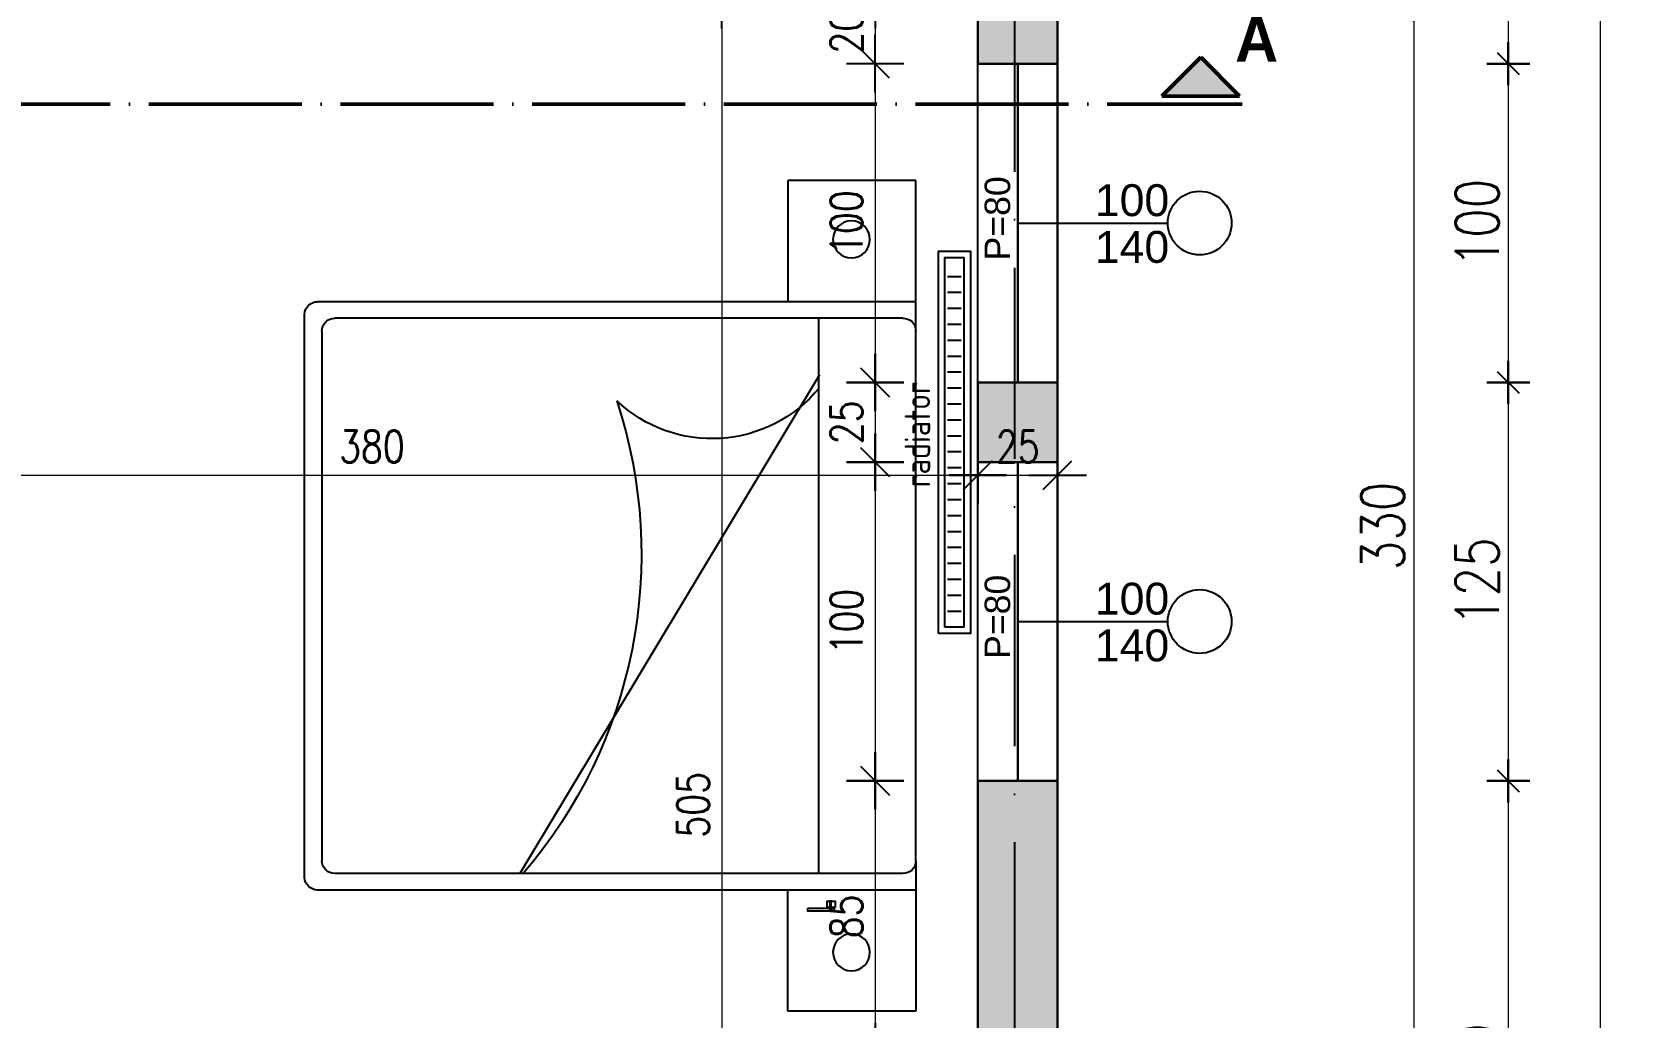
# Model space of a CAD drawing. Header units: metres. Extents: x 2674 to 33045, y -10854 to 2806.
# Drawn here: x 13778.6 to 14277.3, y 751.6 to 1060.7 of the extents above; entities that cross this region are included whole.
import ezdxf

# ---------------------------------------------------------------- set-up
doc = ezdxf.new("R2010")
doc.units = ezdxf.units.M
doc.linetypes.add('ACAD_ISO04W100', pattern=[30, 24, -3, 0, -3])
doc.linetypes.add('ACAD_ISO10W100', pattern=[18, 12, -3, 0, -3])
doc.layers.add('2d', color=7, linetype='Continuous')
doc.styles.add('_DIM Romans 0.8', font='romans.shx', dxfattribs={"width": 0.8})
doc.styles.get("Standard").update_dxf_attribs({"font": 'arial.ttf'})
doc.dimstyles.new('50 jasht', dxfattribs={"dimscale": 15, "dimtxt": 0.9, "dimasz": 0.3, "dimexe": 1.25, "dimexo": 0.625, "dimgap": 0.2, "dimtad": 1, "dimdec": 0, "dimzin": 12, "dimdsep": 46, "dimtxsty": '_DIM Romans 0.8', "dimblk": '- Kosa Crta za DIM (Mala)', "dimcen": 1, "dimse1": 1, "dimse2": 1, "dimclrd": 256, "dimclrt": 256, "dimazin": 3, "dimtfac": 1, "dimtdec": 0, "dimtix": 1, "dimtmove": 0, "dimatfit": 3, "dimfxl": 1, "dimlwd": 0, "dimarcsym": 0})
doc.dimstyles.new('50 mrena', dxfattribs={"dimscale": 10, "dimtxt": 1, "dimasz": 0.6, "dimexe": 1.25, "dimexo": 0.625, "dimgap": 0.4, "dimtad": 1, "dimdec": 0, "dimzin": 12, "dimdsep": 46, "dimtxsty": '_DIM Romans 0.8', "dimblk": '- Kosa Crta za DIM (Mala)', "dimcen": 2.5, "dimse1": 1, "dimse2": 1, "dimclrd": 256, "dimclrt": 256, "dimadec": 0, "dimazin": 3, "dimtfac": 1, "dimtdec": 0, "dimtix": 1, "dimtmove": 0, "dimatfit": 3, "dimfxl": 1, "dimlwd": 15, "dimarcsym": 0})

# ---------------------------------------------------------------- blocks, each defined once
blk = doc.blocks.new('radiator')
at = {"color": 204}
for p, q in [((-52.92, 7.12), (-52.92, 2.89)), ((-47.92, 7.12), (-47.92, 2.89)), ((-42.92, 7.12), (-42.92, 2.89)), ((-37.92, 7.12), (-37.92, 2.89)), ((-32.92, 7.12), (-32.92, 2.89)), ((-27.92, 7.12), (-27.92, 2.89)), ((-22.92, 7.12), (-22.92, 2.89)), ((-17.92, 7.12), (-17.92, 2.89)), ((-12.92, 7.12), (-12.92, 2.89)), ((-7.92, 7.12), (-7.92, 2.89)), ((-2.92, 7.12), (-2.92, 2.89)), ((2.08, 7.12), (2.08, 2.89)), ((7.08, 7.12), (7.08, 2.89)), ((12.08, 7.12), (12.08, 2.89)), ((17.08, 7.12), (17.08, 2.89)), ((22.08, 7.12), (22.08, 2.89)), ((27.08, 7.12), (27.08, 2.89)), ((32.08, 7.12), (32.08, 2.89)), ((37.08, 7.12), (37.08, 2.89)), ((42.08, 7.12), (42.08, 2.89)), ((47.08, 7.12), (47.08, 2.89)), ((52.08, 7.12), (52.08, 2.89))]:
    blk.add_line(p, q, dxfattribs=at)
blk.add_lwpolyline([(-60, 10), (60, 10), (60, 0), (-60, 0)], close=True)
blk.add_lwpolyline([(-58, 8), (58, 8), (58, 2), (-58, 2)], close=True, dxfattribs=at)
blk = doc.blocks.new('krevet dysh')
at = {"color": 252}
for p, q in [((-40.12, 130.31), (-40.12, 92.28)), ((0, 130.31), (-40.12, 130.31)), ((0, 83.08), (0, 130.31)), ((0, 92.28), (-187.61, 92.28)), ((-191.66, 88.23), (-191.66, -88.23)), ((-4.05, 87.13), (-182.18, 87.13)), ((-124.08, 87.04), (-30.15, -69.42)), ((-30.38, 87.13), (-30.38, -87.13)), ((-186.23, -83.08), (-186.23, 83.08)), ((0, 83.08), (0, -83.08)), ((0, -83.08), (0, -92.28)), ((0, -83.08), (0, -130.31)), ((-4.05, -87.13), (-182.18, -87.13)), ((-40.22, -92.28), (-187.61, -92.28)), ((-40.22, -92.28), (-40.22, -92.28)), ((0, -92.28), (-40.22, -92.28)), ((-40.12, -130.31), (-40.12, -92.28)), ((0, -130.31), (-40.12, -130.31))]:
    blk.add_line(p, q, dxfattribs=at)
for points in [[(-33.83, 97.97), (-25.58, 97.97), (-25.58, 98.95), (-33.83, 98.95)], [(-25.36, 97.73), (-27.86, 97.73), (-27.86, 95.78), (-25.36, 95.78)]]:
    blk.add_lwpolyline(points, close=True, dxfattribs=at)
for centre in [(-20.2, 111.83), (-20.2, -111.83)]:
    blk.add_circle(centre, 5.8, dxfattribs=at)
for centre, radius, start, end in [((-187.61, 88.23), 4.05, 90, 180), ((-182.18, 83.08), 4.05, 90, 180), ((-240.09, -13.08), 154.01, 341.8069, 40.5936), ((-4.05, 83.08), 4.05, 0, 90), ((-63.94, -92.8), 43.49, 39.4832, 133.3295), ((-182.18, -83.08), 4.05, 180, 270), ((-4.05, -83.08), 4.05, 270, 0), ((-4.05, -83.08), 4.05, 270, 0), ((-187.61, -88.23), 4.05, 180, 270)]:
    blk.add_arc(centre, radius, start, end, dxfattribs=at)
blk = doc.blocks.new('- Kosa Crta za DIM (Mala)')
for points in [[(0, -1.5), (0, 1.5)], [(-1.5, 0), (1.5, 0)], [(-0.75, -0.75), (0.75, 0.75)]]:
    blk.add_lwpolyline(points)
blk = doc.blocks.new('*D366')
at = {"lineweight": 0, "transparency": 16777216}
blk.add_line((14211.97, 1066.21), (14211.97, 745.21), dxfattribs=at)
at = {"layer": 'Defpoints', "color": 0, "lineweight": 0, "transparency": 16777216}
for p in [(14100.28, 1070.71), (14075.28, 740.71), (14211.97, 740.71)]:
    blk.add_point(p, dxfattribs=at)
at = {"lineweight": 0, "transparency": 16777216, "xscale": 4.5, "yscale": 4.5, "zscale": 4.5}
for p, rotation in [((14211.97, 1070.71), 90), ((14211.97, 740.71), 270)]:
    blk.add_blockref('- Kosa Crta za DIM (Mala)', p, dxfattribs=dict(at, rotation=rotation))
at = {"lineweight": 0, "transparency": 16777216, "insert": (14202.22, 905.71), "char_height": 13.5, "attachment_point": 5, "rotation": 90, "style": '_DIM Romans 0.8'}
blk.add_mtext('330', dxfattribs=at)
blk = doc.blocks.new('*D379')
at = {"lineweight": 0, "transparency": 16777216}
blk.add_line((14241.57, 1101.21), (14241.57, 1055.21), dxfattribs=at)
at = {"layer": 'Defpoints', "color": 0, "lineweight": 0, "transparency": 16777216}
for p in [(14100.28, 1105.71), (14100.28, 1050.71), (14241.57, 1050.71)]:
    blk.add_point(p, dxfattribs=at)
at = {"lineweight": 0, "transparency": 16777216, "xscale": 4.5, "yscale": 4.5, "zscale": 4.5}
for p, rotation in [((14241.57, 1105.71), 90), ((14241.57, 1050.71), 270)]:
    blk.add_blockref('- Kosa Crta za DIM (Mala)', p, dxfattribs=dict(at, rotation=rotation))
at = {"lineweight": 0, "transparency": 16777216, "insert": (14231.82, 1078.21), "char_height": 13.5, "attachment_point": 5, "rotation": 90, "style": '_DIM Romans 0.8'}
blk.add_mtext('55', dxfattribs=at)
blk = doc.blocks.new('*D380')
at = {"lineweight": 0, "transparency": 16777216}
blk.add_line((14241.57, 1046.21), (14241.57, 955.21), dxfattribs=at)
at = {"layer": 'Defpoints', "color": 0, "lineweight": 0, "transparency": 16777216}
for p in [(14100.28, 1050.71), (14100.28, 950.71), (14241.57, 950.71)]:
    blk.add_point(p, dxfattribs=at)
at = {"lineweight": 0, "transparency": 16777216, "xscale": 4.5, "yscale": 4.5, "zscale": 4.5}
for p, rotation in [((14241.57, 1050.71), 90), ((14241.57, 950.71), 270)]:
    blk.add_blockref('- Kosa Crta za DIM (Mala)', p, dxfattribs=dict(at, rotation=rotation))
at = {"lineweight": 0, "transparency": 16777216, "insert": (14231.82, 1000.71), "char_height": 13.5, "attachment_point": 5, "rotation": 90, "style": '_DIM Romans 0.8'}
blk.add_mtext('100', dxfattribs=at)
blk = doc.blocks.new('*D381')
at = {"lineweight": 0, "transparency": 16777216}
blk.add_line((14241.57, 946.21), (14241.57, 830.21), dxfattribs=at)
at = {"layer": 'Defpoints', "color": 0, "lineweight": 0, "transparency": 16777216}
for p in [(14100.28, 950.71), (14100.28, 825.71), (14241.57, 825.71)]:
    blk.add_point(p, dxfattribs=at)
at = {"lineweight": 0, "transparency": 16777216, "xscale": 4.5, "yscale": 4.5, "zscale": 4.5}
for p, rotation in [((14241.57, 950.71), 90), ((14241.57, 825.71), 270)]:
    blk.add_blockref('- Kosa Crta za DIM (Mala)', p, dxfattribs=dict(at, rotation=rotation))
at = {"lineweight": 0, "transparency": 16777216, "insert": (14231.82, 888.21), "char_height": 13.5, "attachment_point": 5, "rotation": 90, "style": '_DIM Romans 0.8'}
blk.add_mtext('125', dxfattribs=at)
blk = doc.blocks.new('*D382')
at = {"lineweight": 0, "transparency": 16777216}
blk.add_line((14241.57, 821.21), (14241.57, 650.21), dxfattribs=at)
at = {"layer": 'Defpoints', "color": 0, "lineweight": 0, "transparency": 16777216}
for p in [(14100.28, 825.71), (14100.28, 645.71), (14241.57, 645.71)]:
    blk.add_point(p, dxfattribs=at)
at = {"lineweight": 0, "transparency": 16777216, "xscale": 4.5, "yscale": 4.5, "zscale": 4.5}
for p, rotation in [((14241.57, 825.71), 90), ((14241.57, 645.71), 270)]:
    blk.add_blockref('- Kosa Crta za DIM (Mala)', p, dxfattribs=dict(at, rotation=rotation))
at = {"lineweight": 0, "transparency": 16777216, "insert": (14231.82, 735.71), "char_height": 13.5, "attachment_point": 5, "rotation": 90, "style": '_DIM Romans 0.8'}
blk.add_mtext('180', dxfattribs=at)
blk = doc.blocks.new('*D384')
at = {"lineweight": 0, "transparency": 16777216}
blk.add_line((14270.55, 545.21), (14270.55, 1871.21), dxfattribs=at)
at = {"layer": 'Defpoints', "color": 0, "lineweight": 0, "transparency": 16777216}
for p in [(14100.28, 1875.71), (14270.55, 1875.71), (13923.85, 540.71)]:
    blk.add_point(p, dxfattribs=at)
at = {"lineweight": 0, "transparency": 16777216, "xscale": 4.5, "yscale": 4.5, "zscale": 4.5}
for p, rotation in [((14270.55, 1875.71), 90), ((14270.55, 540.71), 270)]:
    blk.add_blockref('- Kosa Crta za DIM (Mala)', p, dxfattribs=dict(at, rotation=rotation))
at = {"lineweight": 0, "transparency": 16777216, "insert": (14260.8, 1208.21), "char_height": 13.5, "attachment_point": 5, "rotation": 90, "style": '_DIM Romans 0.8'}
blk.add_mtext('1335', dxfattribs=at)
blk = doc.blocks.new('*D447')
at = {"lineweight": 15, "transparency": 16777216}
for p, q in [((14043.07, 1076.71), (14043.07, 1082.71)), ((14043.07, 1070.71), (14043.07, 1050.71)), ((14043.07, 1044.71), (14043.07, 1038.71))]:
    blk.add_line(p, q, dxfattribs=at)
at = {"layer": 'Defpoints', "color": 0, "lineweight": 0, "transparency": 16777216}
for p in [(14075.28, 1070.71), (14043.07, 1050.71), (14075.28, 1050.71)]:
    blk.add_point(p, dxfattribs=at)
at = {"lineweight": 15, "transparency": 16777216, "xscale": 6, "yscale": 6, "zscale": 6}
for p, rotation in [((14043.07, 1070.71), 270), ((14043.07, 1050.71), 90)]:
    blk.add_blockref('- Kosa Crta za DIM (Mala)', p, dxfattribs=dict(at, rotation=rotation))
at = {"lineweight": 0, "transparency": 16777216, "insert": (14034.07, 1060.71), "char_height": 10, "attachment_point": 5, "rotation": 90, "style": '_DIM Romans 0.8'}
blk.add_mtext('20', dxfattribs=at)
blk = doc.blocks.new('*D448')
at = {"lineweight": 15, "transparency": 16777216}
blk.add_line((14043.07, 1044.71), (14043.07, 956.71), dxfattribs=at)
at = {"layer": 'Defpoints', "color": 0, "lineweight": 0, "transparency": 16777216}
for p in [(14075.28, 1050.71), (14043.07, 950.71), (14087.78, 950.71)]:
    blk.add_point(p, dxfattribs=at)
at = {"lineweight": 15, "transparency": 16777216, "xscale": 6, "yscale": 6, "zscale": 6}
for p, rotation in [((14043.07, 1050.71), 90), ((14043.07, 950.71), 270)]:
    blk.add_blockref('- Kosa Crta za DIM (Mala)', p, dxfattribs=dict(at, rotation=rotation))
at = {"lineweight": 0, "transparency": 16777216, "insert": (14034.07, 1000.71), "char_height": 10, "attachment_point": 5, "rotation": 90, "style": '_DIM Romans 0.8'}
blk.add_mtext('100', dxfattribs=at)
blk = doc.blocks.new('*D449')
at = {"lineweight": 15, "transparency": 16777216}
blk.add_line((14043.07, 944.71), (14043.07, 931.71), dxfattribs=at)
at = {"layer": 'Defpoints', "color": 0, "lineweight": 0, "transparency": 16777216}
for p in [(14087.78, 950.71), (14043.07, 925.71), (14087.78, 925.71)]:
    blk.add_point(p, dxfattribs=at)
at = {"lineweight": 15, "transparency": 16777216, "xscale": 6, "yscale": 6, "zscale": 6}
for p, rotation in [((14043.07, 950.71), 90), ((14043.07, 925.71), 270)]:
    blk.add_blockref('- Kosa Crta za DIM (Mala)', p, dxfattribs=dict(at, rotation=rotation))
at = {"lineweight": 0, "transparency": 16777216, "insert": (14034.07, 938.21), "char_height": 10, "attachment_point": 5, "rotation": 90, "style": '_DIM Romans 0.8'}
blk.add_mtext('25', dxfattribs=at)
blk = doc.blocks.new('*D450')
at = {"lineweight": 15, "transparency": 16777216}
blk.add_line((14043.07, 919.71), (14043.07, 831.71), dxfattribs=at)
at = {"layer": 'Defpoints', "color": 0, "lineweight": 0, "transparency": 16777216}
for p in [(14087.78, 925.71), (14043.07, 825.71), (14087.78, 825.71)]:
    blk.add_point(p, dxfattribs=at)
at = {"lineweight": 15, "transparency": 16777216, "xscale": 6, "yscale": 6, "zscale": 6}
for p, rotation in [((14043.07, 925.71), 90), ((14043.07, 825.71), 270)]:
    blk.add_blockref('- Kosa Crta za DIM (Mala)', p, dxfattribs=dict(at, rotation=rotation))
at = {"lineweight": 0, "transparency": 16777216, "insert": (14034.07, 875.71), "char_height": 10, "attachment_point": 5, "rotation": 90, "style": '_DIM Romans 0.8'}
blk.add_mtext('100', dxfattribs=at)
blk = doc.blocks.new('*D451')
at = {"lineweight": 15, "transparency": 16777216}
blk.add_line((14043.07, 819.71), (14043.07, 746.71), dxfattribs=at)
at = {"layer": 'Defpoints', "color": 0, "lineweight": 0, "transparency": 16777216}
for p in [(14087.78, 825.71), (14043.07, 740.71), (14075.28, 740.71)]:
    blk.add_point(p, dxfattribs=at)
at = {"lineweight": 15, "transparency": 16777216, "xscale": 6, "yscale": 6, "zscale": 6}
for p, rotation in [((14043.07, 825.71), 90), ((14043.07, 740.71), 270)]:
    blk.add_blockref('- Kosa Crta za DIM (Mala)', p, dxfattribs=dict(at, rotation=rotation))
at = {"lineweight": 0, "transparency": 16777216, "insert": (14034.07, 783.21), "char_height": 10, "attachment_point": 5, "rotation": 90, "style": '_DIM Romans 0.8'}
blk.add_mtext('85', dxfattribs=at)
blk = doc.blocks.new('*D456')
at = {"lineweight": 15, "transparency": 16777216}
blk.add_line((13994.97, 1064.71), (13994.97, 571.71), dxfattribs=at)
at = {"layer": 'Defpoints', "color": 0, "lineweight": 0, "transparency": 16777216}
for p in [(14075.28, 1070.71), (13924.07, 565.71), (13994.97, 565.71)]:
    blk.add_point(p, dxfattribs=at)
at = {"lineweight": 15, "transparency": 16777216, "xscale": 6, "yscale": 6, "zscale": 6}
for p, rotation in [((13994.97, 1070.71), 90), ((13994.97, 565.71), 270)]:
    blk.add_blockref('- Kosa Crta za DIM (Mala)', p, dxfattribs=dict(at, rotation=rotation))
at = {"lineweight": 0, "transparency": 16777216, "insert": (13985.97, 818.21), "char_height": 10, "attachment_point": 5, "rotation": 90, "style": '_DIM Romans 0.8'}
blk.add_mtext('505', dxfattribs=at)
blk = doc.blocks.new('*D504')
at = {"lineweight": 15, "transparency": 16777216}
blk.add_line((13701.28, 921.6), (14069.28, 921.6), dxfattribs=at)
at = {"layer": 'Defpoints', "color": 0, "lineweight": 0, "transparency": 16777216}
for p in [(14075.28, 1050.71), (13695.28, 975.71), (14075.28, 921.6)]:
    blk.add_point(p, dxfattribs=at)
at = {"lineweight": 15, "transparency": 16777216, "xscale": 6, "yscale": 6, "zscale": 6, "rotation": 180}
blk.add_blockref('- Kosa Crta za DIM (Mala)', (13695.28, 921.6), dxfattribs=at)
at = {"lineweight": 15, "transparency": 16777216, "xscale": 6, "yscale": 6, "zscale": 6}
blk.add_blockref('- Kosa Crta za DIM (Mala)', (14075.28, 921.6), dxfattribs=at)
at = {"lineweight": 0, "transparency": 16777216, "insert": (13885.28, 930.6), "char_height": 10, "attachment_point": 5, "style": '_DIM Romans 0.8'}
blk.add_mtext('380', dxfattribs=at)
blk = doc.blocks.new('*D505')
at = {"lineweight": 15, "transparency": 16777216}
blk.add_line((14081.28, 921.6), (14094.28, 921.6), dxfattribs=at)
at = {"layer": 'Defpoints', "color": 0, "lineweight": 0, "transparency": 16777216}
for p in [(14075.28, 1050.71), (14100.28, 1050.71), (14100.28, 921.6)]:
    blk.add_point(p, dxfattribs=at)
at = {"lineweight": 15, "transparency": 16777216, "xscale": 6, "yscale": 6, "zscale": 6, "rotation": 180}
blk.add_blockref('- Kosa Crta za DIM (Mala)', (14075.28, 921.6), dxfattribs=at)
at = {"lineweight": 15, "transparency": 16777216, "xscale": 6, "yscale": 6, "zscale": 6}
blk.add_blockref('- Kosa Crta za DIM (Mala)', (14100.28, 921.6), dxfattribs=at)
at = {"lineweight": 0, "transparency": 16777216, "insert": (14087.78, 930.6), "char_height": 10, "attachment_point": 5, "style": '_DIM Romans 0.8'}
blk.add_mtext('25', dxfattribs=at)

msp = doc.modelspace()

# ---------------------------------------------------------------- hatches: boundary and pattern name
at = {"lineweight": 30}
h = msp.add_hatch(color=255, dxfattribs=at)
h.paths.add_polyline_path([(14075.28, 1875.71), (13695.28, 1875.71), (13695.28, 1850.71), (14075.28, 1850.71)])
h.paths.add_polyline_path([(13465.28, 1850.71), (13670.28, 1850.71), (13670.28, 1875.71), (13415.28, 1875.71), (13415.28, 1850.71), (13440.28, 1850.71), (13440.28, 1665.71), (13430.28, 1665.71), (13430.28, 1645.71), (13440.28, 1645.71), (13440.28, 1500.71), (13430.28, 1500.71), (13430.28, 1475.71), (13530.28, 1475.71), (13530.28, 1245.71), (13555.28, 1245.71), (13555.28, 1475.71), (13670.28, 1475.71), (13670.28, 1500.71), (13465.28, 1500.71)])
h.paths.add_polyline_path([(13355.28, 1875.71), (13330.28, 1875.71), (13330.28, 1850.71), (13355.28, 1850.71)])
h.paths.add_polyline_path([(13305.28, 1875.71), (12985.28, 1875.71), (12985.28, 1850.71), (13255.28, 1850.71), (13255.28, 1590.71), (13275.28, 1590.71), (13275.28, 1645.71), (13350.28, 1645.71), (13350.28, 1665.71), (13275.28, 1665.71), (13275.28, 1850.71), (13305.28, 1850.71)])
h.paths.add_polyline_path([(12985.28, 1850.71), (12960.28, 1850.71), (12960.28, 1770.71), (12985.28, 1770.71)])
h.paths.add_polyline_path([(12985.28, 1650.71), (12960.28, 1650.71), (12960.28, 1500.71), (12985.28, 1500.71)])
h.paths.add_polyline_path([(13091.28, 1475.71), (13066.28, 1475.71), (13066.28, 1335.71), (13091.28, 1335.71)])
h.paths.add_polyline_path([(13305.28, 1500.71), (13275.28, 1500.71), (13275.28, 1510.71), (13255.28, 1510.71), (13255.28, 1500.71), (13091.28, 1500.71), (13091.28, 1475.71), (13305.28, 1475.71)])
h.paths.add_polyline_path([(13350.28, 1500.71), (13330.28, 1500.71), (13330.28, 1475.71), (13350.28, 1475.71)])
h.paths.add_polyline_path([(13730.28, 1500.71), (13695.28, 1500.71), (13695.28, 1475.71), (13730.28, 1475.71)])
h.paths.add_polyline_path([(14100.28, 1565.71), (14075.28, 1565.71), (14075.28, 1500.71), (14100.28, 1500.71)])
h.paths.add_polyline_path([(14100.28, 1690.71), (14075.28, 1690.71), (14075.28, 1665.71), (14100.28, 1665.71)])
h.paths.add_polyline_path([(14100.28, 1850.71), (14075.28, 1850.71), (14075.28, 1790.71), (14100.28, 1790.71)])
h.paths.add_polyline_path([(14100.28, 1475.71), (14075.28, 1475.71), (14075.28, 1455.71), (14100.28, 1455.71)])
h.paths.add_polyline_path([(14100.28, 1355.71), (14075.28, 1355.71), (14075.28, 1330.71), (14100.28, 1330.71)])
h.paths.add_polyline_path([(14100.28, 1230.71), (14075.28, 1230.71), (14075.28, 1205.71), (14100.28, 1205.71)])
h.paths.add_polyline_path([(14100.28, 1105.71), (14075.28, 1105.71), (14075.28, 1095.71), (14100.28, 1095.71)])
h.paths.add_polyline_path([(14075.28, 1095.71), (13695.28, 1095.71), (13695.28, 1070.71), (14075.28, 1070.71)])
h.paths.add_polyline_path([(14100.28, 1070.71), (14075.28, 1070.71), (14075.28, 1050.71), (14100.28, 1050.71)])
h.paths.add_polyline_path([(13670.28, 1095.71), (13555.28, 1095.71), (13555.28, 1155.71), (13530.28, 1155.71), (13530.28, 1068.21), (13555.28, 1068.21), (13555.28, 1070.71), (13670.28, 1070.71)])
h.paths.add_polyline_path([(13695.28, 975.71), (13555.28, 975.71), (13555.28, 978.21), (13530.28, 978.21), (13530.28, 975.71), (13435.28, 975.71), (13435.28, 950.71), (13670.28, 950.71), (13670.28, 670.71), (13695.28, 670.71)])
h.paths.add_polyline_path([(13345.28, 975.71), (13330.28, 975.71), (13330.28, 950.71), (13345.28, 950.71)])
h.paths.add_polyline_path([(13305.28, 975.71), (13295.28, 975.71), (13295.28, 950.71), (13305.28, 950.71)])
h.paths.add_polyline_path([(13205.28, 975.71), (13091.28, 975.71), (13091.28, 985.71), (13066.28, 985.71), (13066.28, 760.71), (13091.28, 760.71), (13091.28, 950.71), (13205.28, 950.71)])
h.paths.add_polyline_path([(13091.28, 1145.71), (13066.28, 1145.71), (13066.28, 1095.71), (13091.28, 1095.71)])
h.paths.add_polyline_path([(13330.28, 950.71), (13305.28, 950.71), (13305.28, 670.71), (13330.28, 670.71)])
edge = h.paths.add_edge_path()
edge.add_line((13091.28, 652.06), (13091.28, 645.71))
edge.add_line((13091.28, 645.71), (13066.28, 645.71))
edge.add_arc((13239.44, 735.95), 195.26, 207.5237, 270.959)
edge.add_line((13242.71, 540.71), (13390.28, 540.71))
edge.add_line((13390.28, 540.71), (13390.28, 565.71))
edge.add_line((13390.28, 565.71), (13330.28, 565.71))
edge.add_line((13330.28, 565.71), (13330.28, 645.71))
edge.add_line((13330.28, 645.71), (13305.28, 645.71))
edge.add_line((13305.28, 645.71), (13305.28, 565.71))
edge.add_line((13305.28, 565.71), (13242.49, 565.71))
edge.add_arc((13239.44, 735.95), 170.26, 209.518, 271.027, ccw=False)
h.paths.add_polyline_path([(13510.28, 565.71), (13485.28, 565.71), (13485.28, 540.71), (13510.28, 540.71)])
h.paths.add_polyline_path([(13695.28, 645.71), (13670.28, 645.71), (13670.28, 565.71), (13605.28, 565.71), (13605.28, 540.71), (13755.28, 540.71), (13755.28, 565.71), (13695.28, 565.71)])
edge = h.paths.add_edge_path()
edge.add_line((14100.28, 645.71), (14100.28, 825.71))
edge.add_line((14100.28, 825.71), (14075.28, 825.71))
edge.add_line((14075.28, 825.71), (14075.28, 652.06))
edge.add_arc((13927.12, 735.95), 170.26, 315.0758, 330.482, ccw=False)
edge.add_line((14047.67, 615.71), (14008.42, 615.71))
edge.add_line((14008.42, 615.71), (14008.42, 586.35))
edge.add_arc((13927.12, 735.95), 170.26, 268.973, 298.5214, ccw=False)
edge.add_line((13924.07, 565.71), (13855.28, 565.71))
edge.add_line((13855.28, 565.71), (13855.28, 540.71))
edge.add_line((13855.28, 540.71), (13923.85, 540.71))
edge.add_arc((13927.12, 735.95), 195.26, 269.041, 332.4763)
h.paths.add_polyline_path([(14075.28, 740.71), (14033.42, 740.71), (14033.42, 715.71), (14075.28, 715.71)], flags=17)
h.paths.add_polyline_path([(14100.28, 950.71), (14075.28, 950.71), (14075.28, 925.71), (14100.28, 925.71)])
at = {"lineweight": 18}
msp.add_hatch(color=15, dxfattribs=at).paths.add_polyline_path([(14132.98, 1040.56), (14157.34, 1040.56), (14145.16, 1052.73)])

# ---------------------------------------------------------------- linework, layer by layer
at = {"color": 124, "linetype": 'ACAD_ISO10W100', "lineweight": 25, "ltscale": 5}
msp.add_line((14086.78, 2067.9), (14086.78, 597), dxfattribs=at)
for p, q in [((14075.28, 652.06), (14075.28, 1875.71)), ((14100.28, 645.71), (14100.28, 1875.71)), ((14075.28, 1050.71), (14100.28, 1050.71)), ((14087.78, 1000.71), (14134.83, 1000.71)), ((14075.28, 950.71), (14100.28, 950.71)), ((14075.28, 925.71), (14100.28, 925.71)), ((14087.78, 875.71), (14134.83, 875.71)), ((14075.28, 825.71), (14100.28, 825.71))]:
    msp.add_line(p, q)
at = {"color": 5, "lineweight": 30}
for p, q in [((14087.78, 1050.71), (14087.78, 950.71)), ((14087.78, 925.71), (14087.78, 825.71))]:
    msp.add_line(p, q, dxfattribs=at)
at = {"color": 13, "linetype": 'ACAD_ISO04W100', "lineweight": 50, "ltscale": 2}
msp.add_line((12973.93, 1038.02), (14158.14, 1038.02), dxfattribs=at)
msp.add_lwpolyline([(14100.28, 1875.71), (14100.28, 645.71, -0.284081), (13923.85, 540.71), (13242.71, 540.71, -0.284081), (13066.28, 645.71), (13066.28, 1475.71), (12960.28, 1475.71), (12960.28, 1875.71)], format="xyb", close=True)
at = {"lineweight": 30}
for points in [[(14100.28, 1070.71), (14075.28, 1070.71), (14075.28, 1050.71), (14100.28, 1050.71)], [(14100.28, 950.71), (14075.28, 950.71), (14075.28, 925.71), (14100.28, 925.71)]]:
    msp.add_lwpolyline(points, close=True, dxfattribs=at)
at = {"color": 13, "linetype": 'ACAD_ISO04W100', "lineweight": 50, "ltscale": 2}
msp.add_lwpolyline([(14132.98, 1040.56), (14157.34, 1040.56), (14145.16, 1052.73)], close=True, dxfattribs=at)
at = {"lineweight": 30}
msp.add_lwpolyline([(14100.28, 645.71), (14100.28, 825.71), (14075.28, 825.71), (14075.28, 652.06, -0.067324), (14047.67, 615.71), (14008.42, 615.71), (14008.42, 586.35, -0.129648), (13924.07, 565.71), (13855.28, 565.71), (13855.28, 540.71), (13923.85, 540.71, 0.284081)], format="xyb", close=True, dxfattribs=at)
for centre in [(14144.83, 1000.71), (14144.83, 875.71)]:
    msp.add_circle(centre, 10)

# ---------------------------------------------------------------- block references
at = {"rotation": 90}
msp.add_blockref('radiator', (14072.91, 931.92), dxfattribs=at)
at = {"layer": '2d', "xscale": -1, "rotation": 180}
msp.add_blockref('krevet dysh', (14055.83, 883.77), dxfattribs=at)

# ---------------------------------------------------------------- texts
at = {"insert": (14156.8, 1065.32), "char_height": 14, "attachment_point": 1}
msp.add_mtext_dynamic_manual_height_columns('\\pi-0.86665;{\\fEras Light ITC|b1|i0|c0|p34;\\C15;A}', width=11.1898, gutter_width=12.5, heights=[0], dxfattribs=at)
at = {"color": 251, "lineweight": 0, "char_height": 8, "attachment_point": 7, "rotation": 90}
for insert in [(14085.5, 985.35), (14085.5, 860.35)]:
    msp.add_mtext_dynamic_manual_height_columns('\\pi3.6273;{\\C256;P=80}', width=32.2697, gutter_width=12.5, heights=[10.21], dxfattribs=dict(at, insert=insert))
at = {"lineweight": 0, "char_height": 10, "attachment_point": 3}
for s, insert in [('100 ', (14135.26, 1012.89)), ('140 ', (14135.26, 998.23)), ('100 ', (14135.26, 887.89)), ('140 ', (14135.26, 873.23))]:
    msp.add_mtext_dynamic_manual_height_columns(s, width=32.2697, gutter_width=12.5, heights=[0], dxfattribs=dict(at, insert=insert))
at = {"color": 124, "insert": (14052.31, 887.35), "char_height": 8, "attachment_point": 1, "rotation": 90}
msp.add_mtext_dynamic_manual_height_columns('\\pi30.435;{\\Fgbenor|c0;\\C206;radiator}', width=91.5371, gutter_width=12.5, heights=[0], dxfattribs=at)

# ---------------------------------------------------------------- dimensions: what is measured, and where the dimension line sits
at = {"lineweight": 0}
for base, p1, p2, dimstyle, picture, middle in [((14270.55, 1875.71), (13923.85, 540.71), (14100.28, 1875.71), '50 jasht', '*D384', (14260.8, 1208.21)), ((13994.97, 565.71), (14075.28, 1070.71), (13924.07, 565.71), '50 mrena', '*D456', (13985.97, 818.21))]:
    dim = msp.add_linear_dim(base=base, p1=p1, p2=p2, angle=90, dimstyle=dimstyle, dxfattribs=at)
    dim.commit()
    dim.dimension.update_dxf_attribs({"geometry": picture, "text_midpoint": middle})
for base, p1, p2, dimstyle, picture, middle in [((14241.57, 1050.71), (14100.28, 1105.71), (14100.28, 1050.71), '50 jasht', '*D379', (14231.82, 1078.21)), ((14043.07, 1050.71), (14075.28, 1070.71), (14075.28, 1050.71), '50 mrena', '*D447', (14034.07, 1060.71)), ((14211.97, 740.71), (14100.28, 1070.71), (14075.28, 740.71), '50 jasht', '*D366', (14202.22, 905.71)), ((14043.07, 950.71), (14075.28, 1050.71), (14087.78, 950.71), '50 mrena', '*D448', (14034.07, 1000.71)), ((14241.57, 950.71), (14100.28, 1050.71), (14100.28, 950.71), '50 jasht', '*D380', (14231.82, 1000.71)), ((14043.07, 925.71), (14087.78, 950.71), (14087.78, 925.71), '50 mrena', '*D449', (14034.07, 938.21)), ((14241.57, 825.71), (14100.28, 950.71), (14100.28, 825.71), '50 jasht', '*D381', (14231.82, 888.21)), ((14043.07, 825.71), (14087.78, 925.71), (14087.78, 825.71), '50 mrena', '*D450', (14034.07, 875.71)), ((14043.07, 740.71), (14087.78, 825.71), (14075.28, 740.71), '50 mrena', '*D451', (14034.07, 783.21)), ((14241.57, 645.71), (14100.28, 825.71), (14100.28, 645.71), '50 jasht', '*D382', (14231.82, 735.71))]:
    dim = msp.add_linear_dim(base=base, p1=p1, p2=p2, angle=90, dimstyle=dimstyle, override={"dimtmove": 1}, dxfattribs=at)
    dim.commit()
    dim.dimension.update_dxf_attribs({"geometry": picture, "text_midpoint": middle})
for base, p1, p2, picture, middle in [((14075.28, 921.6), (13695.28, 975.71), (14075.28, 1050.71), '*D504', (13885.28, 930.6)), ((14100.28, 921.6), (14075.28, 1050.71), (14100.28, 1050.71), '*D505', (14087.78, 930.6))]:
    dim = msp.add_linear_dim(base=base, p1=p1, p2=p2, dimstyle='50 mrena', override={"dimtmove": 1}, dxfattribs=at)
    dim.commit()
    dim.dimension.update_dxf_attribs({"geometry": picture, "text_midpoint": middle})

doc.saveas('drawing.dxf')
